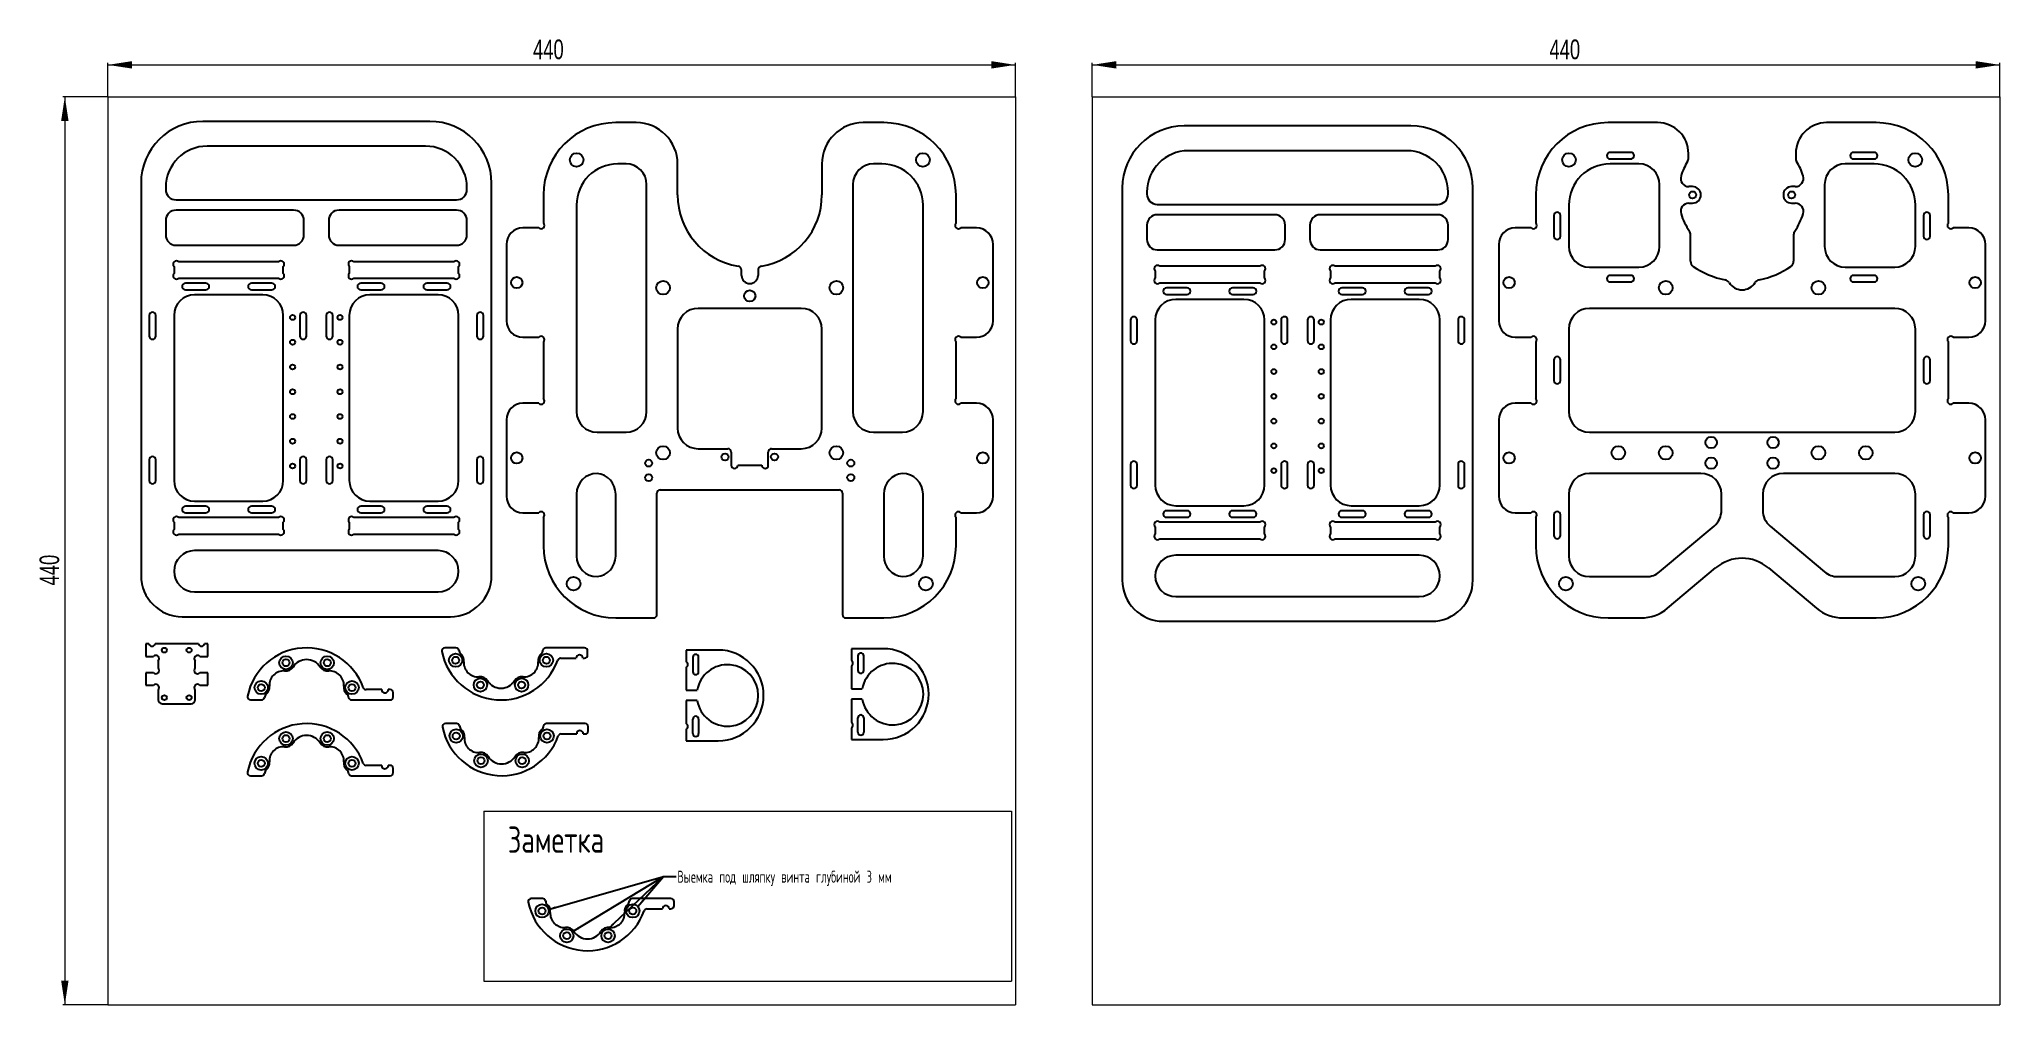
# Model space of a CAD drawing. Header units: millimetres. Extents: x 13 to 963, y 53 to 520.
import ezdxf

# ---------------------------------------------------------------- set-up
doc = ezdxf.new("R2010")
doc.units = ezdxf.units.MM
doc.styles.add('SLDTEXTSTYLE0', font='TXT', dxfattribs={"width": 0.7})
doc.styles.add('SLDTEXTSTYLE1', font='TXT', dxfattribs={"width": 0.7, "bigfont": 'bigfont'})
doc.styles.add('SLDTEXTSTYLE2', font='TXT', dxfattribs={"width": 0.605, "bigfont": 'bigfont'})
doc.dimstyles.new('SLDDIMSTYLE0', dxfattribs={"dimtxt": 11.743151, "dimasz": 3.5, "dimexe": 0, "dimexo": 0.0625, "dimgap": 2.935788, "dimtad": 2, "dimrnd": 1e-09, "dimzin": 12, "dimdsep": 46, "dimtxsty": 'SLDTEXTSTYLE0', "dimsah": 1, "dimcen": 0.09, "dimadec": 0, "dimazin": 3, "dimtfac": 1, "dimtdec": 3, "dimtofl": 0, "dimtmove": 0, "dimatfit": 3, "dimfxl": 1, "dimfrac": 2, "dimtolj": 1, "dimtzin": 12, "dimarcsym": 0})
doc.dimstyles.new('SLDDIMSTYLE1', dxfattribs={"dimtxt": 0.18, "dimasz": 3.5, "dimexe": 0, "dimexo": 0.0625, "dimgap": 0, "dimtad": 0, "dimtih": 1, "dimtoh": 1, "dimdec": 0, "dimrnd": 1e-09, "dimzin": 0, "dimdsep": 46, "dimtxsty": 'Standard', "dimsah": 1, "dimcen": 0.09, "dimadec": 0, "dimazin": 0, "dimtfac": 3.5, "dimtdec": 0, "dimtofl": 0, "dimtmove": 0, "dimatfit": 3, "dimfxl": 1, "dimfrac": 2, "dimtolj": 1, "dimtzin": 0, "dimarcsym": 0})

# ---------------------------------------------------------------- blocks, each defined once
blk = doc.blocks.new('_D')
at = {"color": 7, "linetype": 'Continuous', "lineweight": 18}
for p, q in [((45.95, 492.51), (45.95, 508.93)), ((45.95, 507.93), (485.95, 507.93)), ((485.95, 492.51), (485.95, 508.93))]:
    blk.add_line(p, q, dxfattribs=at)
for points in [[(45.95, 507.93), (57.69, 506.13), (57.69, 509.74)], [(485.95, 507.93), (474.21, 509.74), (474.21, 506.13)]]:
    blk.add_solid(points, dxfattribs=at)
at = {"color": 7, "linetype": 'Continuous', "lineweight": 18, "insert": (252.08, 520.21), "char_height": 9.525, "attachment_point": 1, "style": 'SLDTEXTSTYLE0'}
blk.add_mtext('440', dxfattribs=at)
blk = doc.blocks.new('_D_1')
at = {"color": 7, "linetype": 'Continuous', "lineweight": 18}
for p, q in [((45.94, 492.5), (24.08, 492.5)), ((25.08, 492.5), (25.08, 52.5)), ((45.94, 52.5), (24.08, 52.5))]:
    blk.add_line(p, q, dxfattribs=at)
for points in [[(25.08, 492.5), (23.28, 480.76), (26.89, 480.76)], [(25.08, 52.5), (26.89, 64.25), (23.28, 64.25)]]:
    blk.add_solid(points, dxfattribs=at)
at = {"color": 7, "linetype": 'Continuous', "lineweight": 18, "insert": (12.81, 255.68), "char_height": 9.525, "attachment_point": 1, "rotation": 90, "style": 'SLDTEXTSTYLE0'}
blk.add_mtext('440', dxfattribs=at)
blk = doc.blocks.new('_D_2')
at = {"color": 7, "linetype": 'Continuous', "lineweight": 18}
for p, q in [((523.22, 492.51), (523.22, 508.93)), ((523.22, 507.93), (963.22, 507.93)), ((963.22, 492.51), (963.22, 508.93))]:
    blk.add_line(p, q, dxfattribs=at)
for points in [[(523.22, 507.93), (534.96, 506.13), (534.96, 509.74)], [(963.22, 507.93), (951.48, 509.74), (951.48, 506.13)]]:
    blk.add_solid(points, dxfattribs=at)
at = {"color": 7, "linetype": 'Continuous', "lineweight": 18, "insert": (744.88, 520.21), "char_height": 9.525, "attachment_point": 1, "style": 'SLDTEXTSTYLE0'}
blk.add_mtext('440', dxfattribs=at)

msp = doc.modelspace()

# ---------------------------------------------------------------- linework, layer by layer
at = {"color": 7, "linetype": 'Continuous', "lineweight": 18}
for p, q in [((45.951, 492.502), (485.951, 492.502)), ((45.951, 492.502), (45.951, 52.502)), ((485.951, 492.502), (485.951, 52.502)), ((523.219, 492.502), (963.219, 492.502)), ((523.219, 492.502), (523.219, 52.502)), ((963.219, 492.502), (963.219, 52.502)), ((228.273, 146.3), (484.045, 146.3)), ((228.273, 146.3), (228.273, 63.861)), ((484.045, 146.3), (484.045, 63.861)), ((228.273, 63.861), (484.045, 63.861)), ((45.951, 52.502), (485.951, 52.502)), ((523.219, 52.502), (963.219, 52.502))]:
    msp.add_line(p, q, dxfattribs=at)
at = {"color": 7, "linetype": 'Continuous', "lineweight": 25}
for p, q in [((202.018, 480.543), (92.018, 480.543)), ((302.16, 479.944), (292.16, 479.944)), ((422.16, 479.944), (412.16, 479.944)), ((677.748, 478.312), (567.748, 478.312)), ((797.278, 479.944), (773.278, 479.944)), ((903.278, 479.944), (879.278, 479.944)), ((200.018, 468.543), (94.018, 468.543)), ((675.748, 466.312), (569.748, 466.312)), ((297.16, 459.944), (293.16, 459.944)), ((322.16, 444.944), (322.16, 459.944)), ((392.16, 459.944), (392.16, 444.944)), ((421.16, 459.944), (417.16, 459.944)), ((784.278, 465.544), (774.278, 465.544)), ((774.278, 462.344), (784.278, 462.344)), ((788.278, 459.944), (774.278, 459.944)), ((812.278, 462.692), (812.278, 464.944)), ((864.278, 464.944), (864.278, 462.692)), ((902.278, 459.944), (888.278, 459.944)), ((902.278, 465.544), (892.278, 465.544)), ((892.278, 462.344), (902.278, 462.344)), ((62.018, 450.543), (62.018, 260.543)), ((74.018, 448.543), (74.018, 447.543)), ((220.018, 447.543), (220.018, 448.543)), ((232.018, 260.543), (232.018, 450.543)), ((307.16, 339.944), (307.16, 449.944)), ((407.16, 449.944), (407.16, 339.944)), ((537.748, 448.312), (537.748, 258.312)), ((707.748, 258.312), (707.748, 448.312)), ((798.278, 419.944), (798.278, 449.944)), ((814.278, 448.944), (812.491, 448.944)), ((864.066, 448.944), (862.278, 448.944)), ((878.278, 449.944), (878.278, 419.944)), ((79.018, 442.543), (215.018, 442.543)), ((136.018, 437.543), (79.018, 437.543)), ((215.018, 437.543), (158.018, 437.543)), ((257.16, 444.944), (257.16, 431.206)), ((273.16, 439.944), (273.16, 339.944)), ((441.16, 339.944), (441.16, 439.944)), ((457.16, 431.206), (457.16, 444.944)), ((549.748, 446.312), (549.748, 445.312)), ((554.748, 440.312), (690.748, 440.312)), ((695.748, 445.312), (695.748, 446.312)), ((738.278, 444.944), (738.278, 431.206)), ((754.278, 439.944), (754.278, 419.944)), ((812.491, 440.944), (814.278, 440.944)), ((862.278, 440.944), (864.066, 440.944)), ((922.278, 419.944), (922.278, 439.944)), ((938.278, 431.206), (938.278, 444.944)), ((74.018, 432.543), (74.018, 425.543)), ((141.018, 425.543), (141.018, 432.543)), ((153.018, 432.543), (153.018, 425.543)), ((220.018, 425.543), (220.018, 432.543)), ((254.897, 428.944), (247.16, 428.944)), ((467.16, 428.944), (459.423, 428.944)), ((549.748, 430.312), (549.748, 423.312)), ((611.748, 435.312), (554.748, 435.312)), ((616.748, 423.312), (616.748, 430.312)), ((628.748, 430.312), (628.748, 423.312)), ((690.748, 435.312), (633.748, 435.312)), ((695.748, 423.312), (695.748, 430.312)), ((736.016, 428.944), (728.278, 428.944)), ((747.078, 434.944), (747.078, 424.944)), ((750.278, 424.944), (750.278, 434.944)), ((926.278, 434.944), (926.278, 424.944)), ((929.478, 424.944), (929.478, 434.944)), ((948.278, 428.944), (940.541, 428.944)), ((79.018, 420.543), (136.018, 420.543)), ((158.018, 420.543), (215.018, 420.543)), ((239.16, 420.944), (239.16, 383.944)), ((475.16, 383.944), (475.16, 420.944)), ((554.748, 418.312), (611.748, 418.312)), ((633.748, 418.312), (690.748, 418.312)), ((720.278, 420.944), (720.278, 383.944)), ((813.278, 412.741), (813.278, 425.656)), ((863.278, 425.656), (863.278, 412.741)), ((956.278, 383.944), (956.278, 420.944)), ((78.018, 410.281), (78.018, 406.806)), ((128.755, 412.543), (80.28, 412.543)), ((131.018, 406.806), (131.018, 410.281)), ((163.018, 410.281), (163.018, 406.806)), ((213.755, 412.543), (165.28, 412.543)), ((216.018, 406.806), (216.018, 410.281)), ((604.485, 410.312), (556.011, 410.312)), ((689.485, 410.312), (641.011, 410.312)), ((764.278, 409.944), (788.278, 409.944)), ((888.278, 409.944), (912.278, 409.944)), ((80.28, 404.543), (128.755, 404.543)), ((93.518, 402.143), (83.518, 402.143)), ((125.518, 402.143), (115.518, 402.143)), ((165.28, 404.543), (213.755, 404.543)), ((178.518, 402.143), (168.518, 402.143)), ((210.518, 402.143), (200.518, 402.143)), ((353.16, 405.944), (353.16, 408.433)), ((361.16, 408.433), (361.16, 405.944)), ((553.748, 408.049), (553.748, 404.575)), ((556.011, 402.312), (604.485, 402.312)), ((569.248, 399.912), (559.248, 399.912)), ((601.248, 399.912), (591.248, 399.912)), ((606.748, 404.575), (606.748, 408.049)), ((638.748, 408.049), (638.748, 404.575)), ((641.011, 402.312), (689.485, 402.312)), ((654.248, 399.912), (644.248, 399.912)), ((686.248, 399.912), (676.248, 399.912)), ((691.748, 404.575), (691.748, 408.049)), ((784.278, 405.944), (774.278, 405.944)), ((774.278, 402.744), (784.278, 402.744)), ((902.278, 405.944), (892.278, 405.944)), ((892.278, 402.744), (902.278, 402.744)), ((83.518, 398.943), (93.518, 398.943)), ((121.018, 396.543), (88.018, 396.543)), ((115.518, 398.943), (125.518, 398.943)), ((168.518, 398.943), (178.518, 398.943)), ((206.018, 396.543), (173.018, 396.543)), ((200.518, 398.943), (210.518, 398.943)), ((382.16, 389.944), (332.16, 389.944)), ((559.248, 396.712), (569.248, 396.712)), ((596.748, 394.312), (563.748, 394.312)), ((591.248, 396.712), (601.248, 396.712)), ((644.248, 396.712), (654.248, 396.712)), ((681.748, 394.312), (648.748, 394.312)), ((676.248, 396.712), (686.248, 396.712)), ((912.278, 389.944), (764.278, 389.944)), ((66.018, 386.543), (66.018, 376.543)), ((69.218, 376.543), (69.218, 386.543)), ((78.018, 386.543), (78.018, 306.543)), ((131.018, 306.543), (131.018, 386.543)), ((139.018, 386.543), (139.018, 376.543)), ((142.218, 376.543), (142.218, 386.543)), ((151.818, 386.543), (151.818, 376.543)), ((155.018, 376.543), (155.018, 386.543)), ((163.018, 386.543), (163.018, 306.543)), ((216.018, 306.543), (216.018, 386.543)), ((224.818, 386.543), (224.818, 376.543)), ((228.018, 376.543), (228.018, 386.543)), ((541.748, 384.312), (541.748, 374.312)), ((544.948, 374.312), (544.948, 384.312)), ((553.748, 384.312), (553.748, 304.312)), ((606.748, 304.312), (606.748, 384.312)), ((614.748, 384.312), (614.748, 374.312)), ((617.948, 374.312), (617.948, 384.312)), ((627.548, 384.312), (627.548, 374.312)), ((630.748, 374.312), (630.748, 384.312)), ((638.748, 384.312), (638.748, 304.312)), ((691.748, 304.312), (691.748, 384.312)), ((700.548, 384.312), (700.548, 374.312)), ((703.748, 374.312), (703.748, 384.312)), ((247.16, 375.944), (254.897, 375.944)), ((257.16, 373.681), (257.16, 346.206)), ((322.16, 379.944), (322.16, 331.944)), ((392.16, 331.944), (392.16, 379.944)), ((457.16, 346.206), (457.16, 373.681)), ((459.423, 375.944), (467.16, 375.944)), ((728.278, 375.944), (736.016, 375.944)), ((738.278, 373.681), (738.278, 346.206)), ((754.278, 379.944), (754.278, 339.944)), ((922.278, 339.944), (922.278, 379.944)), ((938.278, 346.206), (938.278, 373.681)), ((940.541, 375.944), (948.278, 375.944)), ((747.078, 364.944), (747.078, 354.944)), ((750.278, 354.944), (750.278, 364.944)), ((926.278, 364.944), (926.278, 354.944)), ((929.478, 354.944), (929.478, 364.944)), ((254.897, 343.944), (247.16, 343.944)), ((467.16, 343.944), (459.423, 343.944)), ((736.016, 343.944), (728.278, 343.944)), ((948.278, 343.944), (940.541, 343.944)), ((239.16, 335.944), (239.16, 298.944)), ((475.16, 298.944), (475.16, 335.944)), ((720.278, 335.944), (720.278, 298.944)), ((956.278, 298.944), (956.278, 335.944)), ((283.16, 329.944), (297.16, 329.944)), ((417.16, 329.944), (431.16, 329.944)), ((764.278, 329.944), (912.278, 329.944)), ((66.018, 316.543), (66.018, 306.543)), ((69.218, 306.543), (69.218, 316.543)), ((139.018, 316.543), (139.018, 306.543)), ((142.218, 306.543), (142.218, 316.543)), ((151.818, 316.543), (151.818, 306.543)), ((155.018, 306.543), (155.018, 316.543)), ((224.818, 316.543), (224.818, 306.543)), ((228.018, 306.543), (228.018, 316.543)), ((332.16, 321.944), (346.56, 321.944)), ((348.16, 320.344), (348.16, 313.944)), ((351.36, 313.944), (362.96, 313.944)), ((366.16, 313.944), (366.16, 320.344)), ((367.76, 321.944), (382.16, 321.944)), ((541.748, 314.312), (541.748, 304.312)), ((544.948, 304.312), (544.948, 314.312)), ((614.748, 314.312), (614.748, 304.312)), ((617.948, 304.312), (617.948, 314.312)), ((627.548, 314.312), (627.548, 304.312)), ((630.748, 304.312), (630.748, 314.312)), ((700.548, 314.312), (700.548, 304.312)), ((703.748, 304.312), (703.748, 314.312)), ((818.278, 309.944), (764.278, 309.944)), ((912.278, 309.944), (858.278, 309.944)), ((88.018, 296.543), (121.018, 296.543)), ((173.018, 296.543), (206.018, 296.543)), ((273.16, 299.944), (273.16, 269.944)), ((292.16, 269.894), (292.16, 299.994)), ((312.16, 241.544), (312.16, 300.344)), ((313.76, 301.944), (400.56, 301.944)), ((402.16, 300.344), (402.16, 241.544)), ((422.16, 299.994), (422.16, 269.894)), ((441.16, 269.944), (441.16, 299.944)), ((754.278, 299.944), (754.278, 269.944)), ((828.278, 292.102), (828.278, 299.944)), ((848.278, 299.944), (848.278, 292.102)), ((922.278, 269.944), (922.278, 299.944)), ((78.018, 286.281), (78.018, 282.806)), ((128.755, 288.543), (80.28, 288.543)), ((93.518, 294.143), (83.518, 294.143)), ((83.518, 290.943), (93.518, 290.943)), ((125.518, 294.143), (115.518, 294.143)), ((115.518, 290.943), (125.518, 290.943)), ((131.018, 282.806), (131.018, 286.281)), ((163.018, 286.281), (163.018, 282.806)), ((213.755, 288.543), (165.28, 288.543)), ((178.518, 294.143), (168.518, 294.143)), ((168.518, 290.943), (178.518, 290.943)), ((210.518, 294.143), (200.518, 294.143)), ((200.518, 290.943), (210.518, 290.943)), ((216.018, 282.806), (216.018, 286.281)), ((247.16, 290.944), (254.897, 290.944)), ((257.16, 288.681), (257.16, 274.944)), ((457.16, 274.944), (457.16, 288.681)), ((459.423, 290.944), (467.16, 290.944)), ((604.485, 286.312), (556.011, 286.312)), ((569.248, 291.912), (559.248, 291.912)), ((559.248, 288.712), (569.248, 288.712)), ((563.748, 294.312), (596.748, 294.312)), ((601.248, 291.912), (591.248, 291.912)), ((591.248, 288.712), (601.248, 288.712)), ((689.485, 286.312), (641.011, 286.312)), ((654.248, 291.912), (644.248, 291.912)), ((644.248, 288.712), (654.248, 288.712)), ((648.748, 294.312), (681.748, 294.312)), ((686.248, 291.912), (676.248, 291.912)), ((676.248, 288.712), (686.248, 288.712)), ((728.278, 290.944), (736.016, 290.944)), ((738.278, 288.681), (738.278, 274.944)), ((747.078, 289.944), (747.078, 279.944)), ((750.278, 279.944), (750.278, 289.944)), ((926.278, 289.944), (926.278, 279.944)), ((929.478, 279.944), (929.478, 289.944)), ((938.278, 274.944), (938.278, 288.681)), ((940.541, 290.944), (948.278, 290.944)), ((80.28, 280.543), (128.755, 280.543)), ((165.28, 280.543), (213.755, 280.543)), ((553.748, 284.049), (553.748, 280.575)), ((556.011, 278.312), (604.485, 278.312)), ((606.748, 280.575), (606.748, 284.049)), ((638.748, 284.049), (638.748, 280.575)), ((641.011, 278.312), (689.485, 278.312)), ((691.748, 280.575), (691.748, 284.049)), ((798.299, 262.283), (824.706, 284.442)), ((851.851, 284.442), (878.258, 262.283)), ((206.018, 272.543), (88.018, 272.543)), ((681.748, 270.312), (563.748, 270.312)), ((764.278, 259.944), (791.871, 259.944)), ((802.143, 244.623), (825.423, 264.156)), ((851.134, 264.156), (874.414, 244.623)), ((884.686, 259.944), (912.278, 259.944)), ((88.018, 252.543), (206.018, 252.543)), ((563.748, 250.312), (681.748, 250.312)), ((82.018, 240.543), (212.018, 240.543)), ((292.16, 239.944), (310.56, 239.944)), ((403.76, 239.944), (422.16, 239.944)), ((557.748, 238.312), (687.748, 238.312)), ((773.278, 239.944), (789.288, 239.944)), ((887.269, 239.944), (903.278, 239.944)), ((65.818, 227.326), (64.338, 227.326)), ((64.338, 227.326), (64.338, 221.326)), ((64.338, 221.326), (68.075, 221.326)), ((89.818, 227.326), (68.857, 227.326)), ((70.338, 219.063), (70.338, 215.588)), ((88.338, 215.588), (88.338, 219.063)), ((90.6, 221.326), (94.338, 221.326)), ((94.338, 227.326), (92.857, 227.326)), ((94.338, 221.326), (94.338, 227.326)), ((214.737, 225.451), (209.355, 225.451)), ((277.054, 225.451), (258.372, 225.451)), ((265.456, 220.451), (272.954, 220.451)), ((276.154, 220.451), (277.054, 220.451)), ((278.554, 221.951), (278.554, 223.951)), ((341.868, 224.373), (326.368, 224.373)), ((326.368, 224.373), (326.368, 218.729)), ((329.568, 220.873), (329.568, 213.873)), ((332.368, 213.873), (332.368, 220.873)), ((421.918, 225.019), (406.418, 225.019)), ((406.418, 225.019), (406.418, 219.375)), ((409.618, 221.519), (409.618, 214.519)), ((412.418, 214.519), (412.418, 221.519)), ((68.075, 213.326), (64.338, 213.326)), ((64.338, 213.326), (64.338, 207.326)), ((94.338, 213.326), (90.6, 213.326)), ((94.338, 207.326), (94.338, 213.326)), ((326.368, 216.018), (326.368, 204.873)), ((406.418, 216.663), (406.418, 205.519)), ((64.338, 207.326), (68.075, 207.326)), ((70.338, 205.063), (70.338, 200.326)), ((88.338, 200.326), (88.338, 205.063)), ((90.6, 207.326), (94.338, 207.326)), ((115.109, 200.201), (120.491, 200.201)), ((164.126, 200.201), (182.809, 200.201)), ((178.709, 205.201), (171.211, 205.201)), ((182.809, 205.201), (181.909, 205.201)), ((184.309, 201.701), (184.309, 203.701)), ((326.368, 204.873), (331.679, 204.873)), ((331.679, 199.873), (326.368, 199.873)), ((326.368, 199.873), (326.368, 188.729)), ((406.418, 205.519), (411.73, 205.519)), ((411.73, 200.519), (406.418, 200.519)), ((406.418, 200.519), (406.418, 189.375)), ((72.338, 198.326), (86.338, 198.326)), ((329.568, 183.873), (329.568, 190.873)), ((332.368, 190.873), (332.368, 183.873)), ((409.618, 184.519), (409.618, 191.519)), ((412.418, 191.519), (412.418, 184.519)), ((215.028, 188.746), (209.646, 188.746)), ((277.346, 188.746), (258.663, 188.746)), ((265.747, 183.746), (273.246, 183.746)), ((276.446, 183.746), (277.346, 183.746)), ((278.846, 185.246), (278.846, 187.246)), ((326.368, 186.018), (326.368, 180.373)), ((406.418, 186.663), (406.418, 181.019)), ((406.418, 181.019), (421.918, 181.019)), ((326.368, 180.373), (341.868, 180.373)), ((115.109, 163.496), (120.491, 163.496)), ((164.126, 163.496), (182.809, 163.496)), ((178.709, 168.496), (171.211, 168.496)), ((182.809, 168.496), (181.909, 168.496)), ((184.309, 164.996), (184.309, 166.996)), ((256.643, 103.963), (251.26, 103.963)), ((318.96, 103.963), (300.277, 103.963)), ((307.362, 98.963), (314.86, 98.963)), ((318.06, 98.963), (318.96, 98.963)), ((320.46, 100.463), (320.46, 102.463))]:
    msp.add_line(p, q, dxfattribs=at)
at = {"color": 7, "linetype": 'Continuous', "lineweight": 25, "flags": 128}
for points in [[(135.742, 216.147), (135.742, 216.147), (135.742, 216.147), (135.742, 216.147), (135.742, 216.148), (135.743, 216.148), (135.743, 216.148), (135.743, 216.148), (135.743, 216.148)], [(148.874, 216.148), (148.875, 216.148), (148.875, 216.148), (148.875, 216.148), (148.875, 216.148), (148.875, 216.147), (148.876, 216.147), (148.876, 216.147), (148.876, 216.147)], [(229.989, 209.503), (229.989, 209.503), (229.988, 209.503), (229.988, 209.503), (229.988, 209.504), (229.988, 209.504), (229.988, 209.504), (229.987, 209.504), (229.987, 209.504)], [(243.121, 209.504), (243.121, 209.504), (243.121, 209.504), (243.121, 209.504), (243.121, 209.504), (243.12, 209.503), (243.12, 209.503), (243.12, 209.503), (243.12, 209.503)], [(135.742, 179.443), (135.742, 179.443), (135.742, 179.443), (135.742, 179.443), (135.742, 179.443), (135.743, 179.443), (135.743, 179.443), (135.743, 179.443), (135.743, 179.443)], [(148.874, 179.443), (148.875, 179.443), (148.875, 179.443), (148.875, 179.443), (148.875, 179.443), (148.875, 179.443), (148.876, 179.443), (148.876, 179.443), (148.876, 179.443)], [(230.28, 172.799), (230.28, 172.799), (230.28, 172.799), (230.279, 172.799), (230.279, 172.799), (230.279, 172.799), (230.279, 172.799), (230.279, 172.799), (230.278, 172.799)], [(243.413, 172.799), (243.413, 172.799), (243.412, 172.799), (243.412, 172.799), (243.412, 172.799), (243.412, 172.799), (243.412, 172.799), (243.411, 172.799), (243.411, 172.799)], [(271.894, 88.016), (271.894, 88.016), (271.894, 88.016), (271.894, 88.016), (271.894, 88.016), (271.893, 88.016), (271.893, 88.016), (271.893, 88.016), (271.893, 88.016)], [(285.027, 88.016), (285.027, 88.016), (285.027, 88.016), (285.026, 88.016), (285.026, 88.016), (285.026, 88.016), (285.026, 88.016), (285.026, 88.016), (285.025, 88.016)]]:
    msp.add_lwpolyline(points, dxfattribs=at)
at = {"color": 7, "linetype": 'Continuous', "lineweight": 25}
for centre, radius in [((273.215, 461.889), 3.3), ((441.105, 461.889), 3.3), ((754.333, 461.889), 3.3), ((922.224, 461.889), 3.3), ((814.278, 444.944), 1.7), ((862.278, 444.944), 1.7), ((244.16, 402.444), 2.75), ((315.16, 399.944), 3.3), ((399.16, 399.944), 3.3), ((470.16, 402.444), 2.75), ((725.278, 402.444), 2.75), ((801.278, 399.944), 3.3), ((875.278, 399.944), 3.3), ((951.278, 402.444), 2.75), ((357.16, 395.944), 2.75), ((135.518, 385.543), 1.2), ((158.518, 385.543), 1.2), ((611.248, 383.312), 1.2), ((634.248, 383.312), 1.2), ((135.518, 373.543), 1.2), ((158.518, 373.543), 1.2), ((611.248, 371.312), 1.2), ((634.248, 371.312), 1.2), ((135.518, 361.543), 1.2), ((158.518, 361.543), 1.2), ((611.248, 359.312), 1.2), ((634.248, 359.312), 1.2), ((135.518, 349.543), 1.2), ((158.518, 349.543), 1.2), ((611.248, 347.312), 1.2), ((634.248, 347.312), 1.2), ((135.518, 337.543), 1.2), ((158.518, 337.543), 1.2), ((611.248, 335.312), 1.2), ((634.248, 335.312), 1.2), ((135.518, 325.543), 1.2), ((158.518, 325.543), 1.2), ((315.16, 319.944), 3.3), ((399.16, 319.944), 3.3), ((611.248, 323.312), 1.2), ((634.248, 323.312), 1.2), ((778.278, 319.944), 3.3), ((801.278, 319.944), 3.3), ((823.278, 324.944), 2.75), ((853.278, 324.944), 2.75), ((875.278, 319.944), 3.3), ((898.278, 319.944), 3.3), ((135.518, 313.543), 1.2), ((158.518, 313.543), 1.2), ((244.16, 317.444), 2.75), ((308.16, 314.944), 1.7), ((345.16, 317.944), 1.7), ((369.16, 317.944), 1.7), ((406.16, 314.944), 1.7), ((470.16, 317.444), 2.75), ((725.278, 317.444), 2.75), ((823.278, 314.944), 2.75), ((853.278, 314.944), 2.75), ((951.278, 317.444), 2.75), ((308.16, 307.944), 1.7), ((406.16, 307.944), 1.7), ((611.248, 311.312), 1.2), ((634.248, 311.312), 1.2), ((271.75, 256.534), 3.3), ((442.57, 256.534), 3.3), ((752.869, 256.534), 3.3), ((923.688, 256.534), 3.3), ((73.338, 224.326), 1.2), ((85.338, 224.326), 1.2), ((132.309, 218.201), 3.25), ((132.309, 218.201), 1.7), ((152.309, 218.201), 3.25), ((152.309, 218.201), 1.7), ((214.554, 219.451), 3.25), ((214.554, 219.451), 1.7), ((258.554, 219.451), 3.25), ((258.554, 219.451), 1.7), ((120.309, 206.201), 3.25), ((164.309, 206.201), 3.25), ((226.554, 207.451), 3.25), ((226.554, 207.451), 1.7), ((246.554, 207.451), 3.25), ((246.554, 207.451), 1.7), ((73.338, 201.326), 1.2), ((85.338, 201.326), 1.2), ((120.309, 206.201), 1.7), ((164.309, 206.201), 1.7), ((132.309, 181.496), 3.25), ((132.309, 181.496), 1.7), ((152.309, 181.496), 3.25), ((152.309, 181.496), 1.7), ((214.846, 182.746), 3.25), ((214.846, 182.746), 1.7), ((258.846, 182.746), 3.25), ((258.846, 182.746), 1.7), ((120.309, 169.496), 3.25), ((120.309, 169.496), 1.7), ((164.309, 169.496), 3.25), ((164.309, 169.496), 1.7), ((226.846, 170.746), 3.25), ((226.846, 170.746), 1.7), ((246.846, 170.746), 3.25), ((246.846, 170.746), 1.7), ((256.46, 97.963), 3.25), ((256.46, 97.963), 1.7), ((300.46, 97.963), 3.25), ((300.46, 97.963), 1.7), ((268.46, 85.963), 3.25), ((268.46, 85.963), 1.7), ((288.46, 85.963), 3.25), ((288.46, 85.963), 1.7)]:
    msp.add_circle(centre, radius, dxfattribs=at)
for centre, radius, start, end in [((92.018, 450.543), 30, 90, 180), ((202.018, 450.543), 30, 0, 90), ((292.16, 444.944), 35, 90, 180), ((302.16, 459.944), 20, 0, 90), ((412.16, 459.944), 20, 90, 180), ((422.16, 444.944), 35, 0, 90), ((567.748, 448.312), 30, 90, 180), ((677.748, 448.312), 30, 0, 90), ((773.278, 444.944), 35, 90, 180), ((797.278, 464.944), 15, 0, 90), ((879.278, 464.944), 15, 90, 180), ((903.278, 444.944), 35, 0, 90), ((94.018, 448.543), 20, 90, 180), ((200.018, 448.543), 20, 0, 90), ((569.748, 446.312), 20, 90, 180), ((675.748, 446.312), 20, 0, 90), ((293.16, 439.944), 20, 90, 180), ((297.16, 449.944), 10, 0, 90), ((417.16, 449.944), 10, 90, 180), ((421.16, 439.944), 20, 0, 90), ((774.278, 439.944), 20, 90, 180), ((774.278, 463.944), 1.6, 90, 270), ((784.278, 463.944), 1.6, 270, 90), ((788.278, 449.944), 10, 0, 90), ((838.278, 444.944), 31, 148.533024, 162.764715), ((809.278, 462.692), 3, 328.533024, 0), ((867.278, 462.692), 3, 180, 211.466976), ((838.278, 444.944), 31, 17.235285, 31.466976), ((888.278, 449.944), 10, 90, 180), ((892.278, 463.944), 1.6, 90, 270), ((902.278, 463.944), 1.6, 270, 90), ((902.278, 439.944), 20, 0, 90), ((79.018, 447.543), 5, 180, 270), ((215.018, 447.543), 5, 270, 0), ((812.491, 452.944), 4, 162.764715, 270), ((814.278, 444.944), 4, 270, 90), ((862.278, 444.944), 4, 90, 270), ((864.066, 452.944), 4, 270, 17.235285), ((79.018, 432.543), 5, 90, 180), ((136.018, 432.543), 5, 0, 90), ((158.018, 432.543), 5, 90, 180), ((215.018, 432.543), 5, 0, 90), ((357.16, 444.944), 35, 180, 260.667582), ((357.16, 444.944), 35, 279.332418, 0), ((554.748, 445.312), 5, 180, 270), ((690.748, 445.312), 5, 270, 0), ((812.491, 436.944), 4, 90, 197.235285), ((864.066, 436.944), 4, 342.764715, 90), ((247.16, 420.944), 8, 90, 180), ((256.029, 430.075), 1.6, 225, 45), ((458.291, 430.075), 1.6, 135, 315), ((467.16, 420.944), 8, 0, 90), ((554.748, 430.312), 5, 90, 180), ((611.748, 430.312), 5, 0, 90), ((633.748, 430.312), 5, 90, 180), ((690.748, 430.312), 5, 0, 90), ((728.278, 420.944), 8, 90, 180), ((737.147, 430.075), 1.6, 225, 45), ((748.678, 434.944), 1.6, 0, 180), ((838.278, 444.944), 31, 197.235285, 214.560322), ((838.278, 444.944), 31, 325.439678, 342.764715), ((927.878, 434.944), 1.6, 0, 180), ((939.41, 430.075), 1.6, 135, 315), ((948.278, 420.944), 8, 0, 90), ((79.018, 425.543), 5, 180, 270), ((136.018, 425.543), 5, 270, 0), ((158.018, 425.543), 5, 180, 270), ((215.018, 425.543), 5, 270, 0), ((554.748, 423.312), 5, 180, 270), ((611.748, 423.312), 5, 270, 0), ((633.748, 423.312), 5, 180, 270), ((690.748, 423.312), 5, 270, 0), ((748.678, 424.944), 1.6, 180, 0), ((764.278, 419.944), 10, 180, 270), ((788.278, 419.944), 10, 270, 0), ((810.278, 425.656), 3, 0, 34.560322), ((866.278, 425.656), 3, 145.439678, 180), ((888.278, 419.944), 10, 180, 270), ((912.278, 419.944), 10, 270, 0), ((927.878, 424.944), 1.6, 180, 0), ((79.149, 411.412), 1.6, 45, 225), ((129.886, 411.412), 1.6, 315, 135), ((164.149, 411.412), 1.6, 45, 225), ((214.886, 411.412), 1.6, 315, 135), ((351.16, 408.433), 2, 0, 80.667582), ((363.16, 408.433), 2, 99.332418, 180), ((554.88, 409.18), 1.6, 45, 225), ((605.617, 409.18), 1.6, 315, 135), ((639.88, 409.18), 1.6, 45, 225), ((690.617, 409.18), 1.6, 315, 135), ((816.278, 412.741), 3, 180, 235.660005), ((838.278, 444.944), 42, 235.660005, 258.630188), ((838.278, 444.944), 42, 281.369812, 304.339995), ((860.278, 412.741), 3, 304.339995, 0), ((79.149, 405.675), 1.6, 135, 315), ((83.518, 400.543), 1.6, 90, 270), ((93.518, 400.543), 1.6, 270, 90), ((115.518, 400.543), 1.6, 90, 270), ((125.518, 400.543), 1.6, 270, 90), ((129.886, 405.675), 1.6, 225, 45), ((164.149, 405.675), 1.6, 135, 315), ((168.518, 400.543), 1.6, 90, 270), ((178.518, 400.543), 1.6, 270, 90), ((200.518, 400.543), 1.6, 90, 270), ((210.518, 400.543), 1.6, 270, 90), ((214.886, 405.675), 1.6, 225, 45), ((357.16, 405.944), 4, 180, 0), ((554.88, 403.443), 1.6, 135, 315), ((559.248, 398.312), 1.6, 90, 270), ((569.248, 398.312), 1.6, 270, 90), ((591.248, 398.312), 1.6, 90, 270), ((601.248, 398.312), 1.6, 270, 90), ((605.617, 403.443), 1.6, 225, 45), ((639.88, 403.443), 1.6, 135, 315), ((644.248, 398.312), 1.6, 90, 270), ((654.248, 398.312), 1.6, 270, 90), ((676.248, 398.312), 1.6, 90, 270), ((686.248, 398.312), 1.6, 270, 90), ((690.617, 403.443), 1.6, 225, 45), ((774.278, 404.344), 1.6, 90, 270), ((784.278, 404.344), 1.6, 270, 90), ((829.407, 400.827), 3, 32.339927, 78.630188), ((838.278, 406.444), 7.5, 212.339927, 327.660073), ((847.15, 400.827), 3, 101.369812, 147.660073), ((892.278, 404.344), 1.6, 90, 270), ((902.278, 404.344), 1.6, 270, 90), ((88.018, 386.543), 10, 90, 180), ((121.018, 386.543), 10, 0, 90), ((173.018, 386.543), 10, 90, 180), ((206.018, 386.543), 10, 0, 90), ((332.16, 379.944), 10, 90, 180), ((382.16, 379.944), 10, 0, 90), ((563.748, 384.312), 10, 90, 180), ((596.748, 384.312), 10, 0, 90), ((648.748, 384.312), 10, 90, 180), ((681.748, 384.312), 10, 0, 90), ((764.278, 379.944), 10, 90, 180), ((912.278, 379.944), 10, 0, 90), ((67.618, 386.543), 1.6, 0, 180), ((140.618, 386.543), 1.6, 360, 180), ((153.418, 386.543), 1.6, 360, 180), ((226.418, 386.543), 1.6, 0, 180), ((247.16, 383.944), 8, 180, 270), ((467.16, 383.944), 8, 270, 0), ((543.348, 384.312), 1.6, 0, 180), ((616.348, 384.312), 1.6, 0, 180), ((629.148, 384.312), 1.6, 0, 180), ((702.148, 384.312), 1.6, 0, 180), ((728.278, 383.944), 8, 180, 270), ((948.278, 383.944), 8, 270, 0), ((67.618, 376.543), 1.6, 180, 0), ((140.618, 376.543), 1.6, 180, 0), ((153.418, 376.543), 1.6, 180, 0), ((226.418, 376.543), 1.6, 180, 0), ((256.029, 374.812), 1.6, 315, 135), ((458.291, 374.812), 1.6, 45, 225), ((543.348, 374.312), 1.6, 180, 360), ((616.348, 374.312), 1.6, 180, 0), ((629.148, 374.312), 1.6, 180, 0), ((702.148, 374.312), 1.6, 180, 360), ((737.147, 374.812), 1.6, 315, 135), ((939.41, 374.812), 1.6, 45, 225), ((748.678, 364.944), 1.6, 0, 180), ((927.878, 364.944), 1.6, 0, 180), ((748.678, 354.944), 1.6, 180, 0), ((927.878, 354.944), 1.6, 180, 0), ((247.16, 335.944), 8, 90, 180), ((256.029, 345.075), 1.6, 225, 45), ((458.291, 345.075), 1.6, 135, 315), ((467.16, 335.944), 8, 0, 90), ((728.278, 335.944), 8, 90, 180), ((737.147, 345.075), 1.6, 225, 45), ((939.41, 345.075), 1.6, 135, 315), ((948.278, 335.944), 8, 0, 90), ((283.16, 339.944), 10, 180, 270), ((297.16, 339.944), 10, 270, 0), ((417.16, 339.944), 10, 180, 270), ((431.16, 339.944), 10, 270, 0), ((764.278, 339.944), 10, 180, 270), ((912.278, 339.944), 10, 270, 0), ((332.16, 331.944), 10, 180, 270), ((382.16, 331.944), 10, 270, 0), ((67.618, 316.543), 1.6, 0, 180), ((140.618, 316.543), 1.6, 0, 180), ((153.418, 316.543), 1.6, 0, 180), ((226.418, 316.543), 1.6, 0, 180), ((346.56, 320.344), 1.6, 0, 90), ((349.76, 313.944), 1.6, 180, 0), ((364.56, 313.944), 1.6, 180, 0), ((367.76, 320.344), 1.6, 90, 180), ((543.348, 314.312), 1.6, 0, 180), ((616.348, 314.312), 1.6, 0, 180), ((629.148, 314.312), 1.6, 0, 180), ((702.148, 314.312), 1.6, 0, 180), ((67.618, 306.543), 1.6, 180, 0), ((88.018, 306.543), 10, 180, 270), ((121.018, 306.543), 10, 270, 0), ((140.618, 306.543), 1.6, 180, 0), ((153.418, 306.543), 1.6, 180, 0), ((173.018, 306.543), 10, 180, 270), ((206.018, 306.543), 10, 270, 0), ((226.418, 306.543), 1.6, 180, 0), ((283.16, 299.944), 10, 90, 180), ((282.16, 299.994), 10, 0, 84.26083), ((432.16, 299.994), 10, 95.73917, 180), ((431.16, 299.944), 10, 0, 90), ((543.348, 304.312), 1.6, 180, 0), ((563.748, 304.312), 10, 180, 270), ((596.748, 304.312), 10, 270, 0), ((616.348, 304.312), 1.6, 180, 0), ((629.148, 304.312), 1.6, 180, 0), ((648.748, 304.312), 10, 180, 270), ((681.748, 304.312), 10, 270, 0), ((702.148, 304.312), 1.6, 180, 0), ((764.278, 299.944), 10, 90, 180), ((818.278, 299.944), 10, 0, 90), ((858.278, 299.944), 10, 90, 180), ((912.278, 299.944), 10, 0, 90), ((247.16, 298.944), 8, 180, 270), ((313.76, 300.344), 1.6, 90, 180), ((400.56, 300.344), 1.6, 0, 90), ((467.16, 298.944), 8, 270, 0), ((728.278, 298.944), 8, 180, 270), ((948.278, 298.944), 8, 270, 0), ((79.149, 287.412), 1.6, 45, 225), ((83.518, 292.543), 1.6, 90, 270), ((93.518, 292.543), 1.6, 270, 90), ((115.518, 292.543), 1.6, 90, 270), ((125.518, 292.543), 1.6, 270, 90), ((129.886, 287.412), 1.6, 315, 135), ((164.149, 287.412), 1.6, 45, 225), ((168.518, 292.543), 1.6, 90, 270), ((178.518, 292.543), 1.6, 270, 90), ((200.518, 292.543), 1.6, 90, 270), ((210.518, 292.543), 1.6, 270, 90), ((214.886, 287.412), 1.6, 315, 135), ((256.029, 289.812), 1.6, 315, 135), ((458.291, 289.812), 1.6, 45, 225), ((554.88, 285.18), 1.6, 45, 225), ((559.248, 290.312), 1.6, 90, 270), ((569.248, 290.312), 1.6, 270, 90), ((591.248, 290.312), 1.6, 90, 270), ((601.248, 290.312), 1.6, 270, 90), ((605.617, 285.18), 1.6, 315, 135), ((639.88, 285.18), 1.6, 45, 225), ((644.248, 290.312), 1.6, 90, 270), ((654.248, 290.312), 1.6, 270, 90), ((676.248, 290.312), 1.6, 90, 270), ((686.248, 290.312), 1.6, 270, 90), ((690.617, 285.18), 1.6, 315, 135), ((737.147, 289.812), 1.6, 315, 135), ((748.678, 289.944), 1.6, 0, 180), ((818.278, 292.102), 10, 310, 0), ((858.278, 292.102), 10, 180, 230), ((927.878, 289.944), 1.6, 0, 180), ((939.41, 289.812), 1.6, 45, 225), ((79.149, 281.675), 1.6, 135, 315), ((129.886, 281.675), 1.6, 225, 45), ((164.149, 281.675), 1.6, 135, 315), ((214.886, 281.675), 1.6, 225, 45), ((554.88, 279.443), 1.6, 135, 315), ((605.617, 279.443), 1.6, 225, 45), ((639.88, 279.443), 1.6, 135, 315), ((690.617, 279.443), 1.6, 225, 45), ((748.678, 279.944), 1.6, 180, 0), ((927.878, 279.944), 1.6, 180, 0), ((88.018, 262.543), 10, 90, 270), ((206.018, 262.543), 10, 270, 90), ((292.16, 274.944), 35, 180, 270), ((283.16, 269.944), 10, 180, 270), ((282.16, 269.894), 10, 275.73917, 0), ((422.16, 274.944), 35, 270, 0), ((432.16, 269.894), 10, 180, 264.26083), ((431.16, 269.944), 10, 270, 0), ((563.748, 260.312), 10, 90, 270), ((681.748, 260.312), 10, 270, 90), ((773.278, 274.944), 35, 180, 270), ((764.278, 269.944), 10, 180, 270), ((838.278, 248.836), 20, 50, 130), ((903.278, 274.944), 35, 270, 0), ((912.278, 269.944), 10, 270, 0), ((82.018, 260.543), 20, 180, 270), ((212.018, 260.543), 20, 270, 0), ((557.748, 258.312), 20, 180, 270), ((687.748, 258.312), 20, 270, 0), ((791.871, 269.944), 10, 270, 310), ((884.686, 269.944), 10, 230, 270), ((310.56, 241.544), 1.6, 270, 0), ((403.76, 241.544), 1.6, 180, 270), ((789.288, 259.944), 20, 270, 310), ((887.269, 259.944), 20, 230, 270), ((67.338, 227.826), 1.6, 198.209957, 341.790043), ((69.206, 220.194), 1.6, 315, 135), ((89.469, 220.194), 1.6, 45, 225), ((91.338, 227.826), 1.6, 198.209957, 341.790043), ((142.309, 196.201), 29.25, 19.966058, 168.568386), ((142.309, 211.951), 7.792, 32.590723, 147.409277), ((209.355, 223.951), 1.5, 90, 191.431614), ((236.554, 229.451), 29.25, 191.431614, 340.033942), ((214.737, 223.951), 1.5, 14.149005, 90), ((236.554, 229.451), 21, 194.149005, 196.753283), ((217.882, 223.83), 1.5, 196.753283, 232.768797), ((214.554, 219.451), 4, 349.773083, 52.768797), ((236.554, 229.451), 21, 210.664427, 210.748805), ((225.417, 218.314), 6.922, 176.686138, 273.313862), ((247.691, 218.314), 6.922, 266.686138, 3.313862), ((258.554, 219.451), 4, 127.231203, 190.226917), ((236.554, 229.451), 21, 329.251195, 329.335573), ((255.227, 223.83), 1.5, 307.231203, 343.246717), ((236.554, 229.451), 21, 343.246717, 345.850995), ((258.372, 223.951), 1.5, 90, 165.850995), ((265.456, 218.951), 1.5, 90, 160.033942), ((274.554, 220.451), 1.6, 0, 180), ((277.054, 223.951), 1.5, 0, 90), ((277.054, 221.951), 1.5, 270, 0), ((325.518, 217.373), 1.6, 302.089951, 57.910049), ((330.968, 220.873), 1.4, 0, 180), ((341.868, 202.373), 22, 270, 90), ((405.568, 218.019), 1.6, 302.089951, 57.910049), ((411.018, 221.519), 1.4, 0, 180), ((421.918, 203.019), 22, 270, 90), ((69.206, 214.457), 1.6, 225, 45), ((89.469, 214.457), 1.6, 135, 315), ((131.172, 207.337), 6.922, 86.686138, 183.313862), ((142.309, 196.201), 21, 120.664427, 120.748805), ((132.309, 218.201), 4, 259.773083, 329.114826), ((152.309, 218.201), 4, 210.885174, 280.226917), ((142.309, 196.201), 21, 59.251195, 59.335573), ((153.446, 207.337), 6.922, 356.686138, 93.313862), ((236.554, 229.451), 21, 239.251195, 239.335573), ((226.554, 207.451), 4, 30.885174, 100.226917), ((236.554, 213.701), 7.792, 212.590723, 327.409277), ((246.554, 207.451), 4, 79.773083, 149.114826), ((236.554, 229.451), 21, 300.664427, 300.748805), ((330.968, 213.873), 1.4, 180, 0), ((346.368, 202.373), 14.9, 189.659073, 170.340927), ((411.018, 214.519), 1.4, 180, 0), ((426.418, 203.019), 14.9, 189.659073, 170.340927), ((69.206, 206.194), 1.6, 315, 135), ((72.338, 200.326), 2, 180, 270), ((86.338, 200.326), 2, 270, 0), ((89.469, 206.194), 1.6, 45, 225), ((115.109, 201.701), 1.5, 168.568386, 270), ((120.491, 201.701), 1.5, 270, 345.850995), ((142.309, 196.201), 21, 163.246717, 165.850995), ((123.637, 201.821), 1.5, 127.231203, 163.246717), ((120.309, 206.201), 4, 307.231203, 10.226917), ((142.309, 196.201), 21, 149.251195, 149.335573), ((164.309, 206.201), 4, 169.773083, 232.768797), ((142.309, 196.201), 21, 30.664427, 30.748805), ((160.981, 201.821), 1.5, 16.753283, 52.768797), ((142.309, 196.201), 21, 14.149005, 16.753283), ((164.126, 201.701), 1.5, 194.149005, 270), ((171.211, 206.701), 1.5, 199.966058, 270), ((180.309, 205.201), 1.6, 180, 0), ((182.809, 203.701), 1.5, 0, 90), ((182.809, 201.701), 1.5, 270, 0), ((330.968, 190.873), 1.4, 0, 180), ((411.018, 191.519), 1.4, 0, 180), ((142.309, 159.496), 29.25, 19.966058, 168.568386), ((142.309, 175.246), 7.792, 32.590723, 147.409277), ((209.646, 187.246), 1.5, 90, 191.431614), ((236.846, 192.746), 29.25, 191.431614, 340.033942), ((215.028, 187.246), 1.5, 14.149005, 90), ((236.846, 192.746), 21, 194.149005, 196.753283), ((218.173, 187.125), 1.5, 196.753283, 232.768797), ((214.846, 182.746), 4, 349.773083, 52.768797), ((236.846, 192.746), 21, 210.664427, 210.748805), ((225.709, 181.609), 6.922, 176.686138, 273.313862), ((247.983, 181.609), 6.922, 266.686138, 3.313862), ((258.846, 182.746), 4, 127.231203, 190.226917), ((236.846, 192.746), 21, 329.251195, 329.335573), ((255.518, 187.125), 1.5, 307.231203, 343.246717), ((236.846, 192.746), 21, 343.246717, 345.850995), ((258.663, 187.246), 1.5, 90, 165.850995), ((265.747, 182.246), 1.5, 90, 160.033942), ((274.846, 183.746), 1.6, 0, 180), ((277.346, 187.246), 1.5, 0, 90), ((277.346, 185.246), 1.5, 270, 0), ((325.518, 187.373), 1.6, 302.089951, 57.910049), ((330.968, 183.873), 1.4, 180, 0), ((405.568, 188.019), 1.6, 302.089951, 57.910049), ((411.018, 184.519), 1.4, 180, 0), ((131.172, 170.633), 6.922, 86.686138, 183.313862), ((142.309, 159.496), 21, 120.664427, 120.748805), ((132.309, 181.496), 4, 259.773083, 329.114826), ((152.309, 181.496), 4, 210.885174, 280.226917), ((142.309, 159.496), 21, 59.251195, 59.335573), ((153.446, 170.633), 6.922, 356.686138, 93.313862), ((236.846, 192.746), 21, 239.251195, 239.335573), ((226.846, 170.746), 4, 30.885174, 100.226917), ((236.846, 176.996), 7.792, 212.590723, 327.409277), ((246.846, 170.746), 4, 79.773083, 149.114826), ((236.846, 192.746), 21, 300.664427, 300.748805), ((115.109, 164.996), 1.5, 168.568386, 270), ((120.491, 164.996), 1.5, 270, 345.850995), ((142.309, 159.496), 21, 163.246717, 165.850995), ((123.637, 165.117), 1.5, 127.231203, 163.246717), ((120.309, 169.496), 4, 307.231203, 10.226917), ((142.309, 159.496), 21, 149.251195, 149.335573), ((164.309, 169.496), 4, 169.773083, 232.768797), ((142.309, 159.496), 21, 30.664427, 30.748805), ((160.981, 165.117), 1.5, 16.753283, 52.768797), ((142.309, 159.496), 21, 14.149005, 16.753283), ((164.126, 164.996), 1.5, 194.149005, 270), ((171.211, 169.996), 1.5, 199.966058, 270), ((180.309, 168.496), 1.6, 180, 0), ((182.809, 166.996), 1.5, 0, 90), ((182.809, 164.996), 1.5, 270, 0), ((251.26, 102.463), 1.5, 90, 191.431614), ((278.46, 107.963), 29.25, 191.431614, 340.033942), ((256.643, 102.463), 1.5, 14.149005, 90), ((278.46, 107.963), 21, 194.149005, 196.753283), ((259.788, 102.342), 1.5, 196.753283, 232.768797), ((256.46, 97.963), 4, 349.773083, 52.768797), ((278.46, 107.963), 21, 210.664427, 210.748805), ((267.323, 96.826), 6.922, 176.686138, 273.313862), ((289.597, 96.826), 6.922, 266.686138, 3.313862), ((300.46, 97.963), 4, 127.231203, 190.226917), ((278.46, 107.963), 21, 329.251195, 329.335573), ((297.132, 102.342), 1.5, 307.231203, 343.246717), ((278.46, 107.963), 21, 343.246717, 345.850995), ((300.277, 102.463), 1.5, 90, 165.850995), ((307.362, 97.463), 1.5, 90, 160.033942), ((316.46, 98.963), 1.6, 0, 180), ((318.96, 102.463), 1.5, 0, 90), ((318.96, 100.463), 1.5, 270, 0), ((278.46, 107.963), 21, 239.251195, 239.335573), ((268.46, 85.963), 4, 30.885174, 100.226917), ((278.46, 92.213), 7.792, 212.590723, 327.409277), ((288.46, 85.963), 4, 79.773083, 149.114826), ((278.46, 107.963), 21, 300.664427, 300.748805)]:
    msp.add_arc(centre, radius, start, end, dxfattribs=at)

# ---------------------------------------------------------------- texts
at = {"color": 7, "linetype": 'Continuous', "lineweight": 0, "attachment_point": 1}
for s, insert, char_height, style in [('\\M+18448\\M+18470\\M+1847D\\M+18475\\M+18484\\M+1847B\\M+18470', (239.899, 138.868), 12.7, 'SLDTEXTSTYLE1'), ('\\M+18442\\M+1848D\\M+18475\\M+1847D\\M+1847B\\M+18470 \\M+18481\\M+18480\\M+18474 \\M+1848A\\M+1847C\\M+18491\\M+18481\\M+1847B\\M+18485 \\M+18472\\M+18479\\M+1847E\\M+18484\\M+18470 \\M+18473\\M+1847C\\M+18485\\M+18471\\M+18479\\M+1847E\\M+18480\\M+1847A 3 \\M+1847D\\M+1847D', (322.075, 117.473), 5.820833, 'SLDTEXTSTYLE2')]:
    msp.add_mtext(s, dxfattribs=dict(at, insert=insert, char_height=char_height, style=style))

# ---------------------------------------------------------------- dimensions: what is measured, and where the dimension line sits
at = {"color": 7, "linetype": 'Continuous', "lineweight": 18}
for base, p1, p2, picture, middle in [((485.951, 507.933), (45.951, 492.502), (485.951, 492.502), '_D', (262.091, 507.933)), ((963.219, 507.933), (523.219, 492.502), (963.219, 492.502), '_D_2', (754.89, 507.933))]:
    dim = msp.add_linear_dim(base=base, p1=p1, p2=p2, dimstyle='SLDDIMSTYLE0', dxfattribs=at)
    dim.commit()
    dim.dimension.update_dxf_attribs({"geometry": picture, "text_midpoint": middle, "dimtype": 160})
dim = msp.add_linear_dim(base=(25.085, 52.502), p1=(45.951, 492.502), p2=(45.951, 52.502), angle=90, dimstyle='SLDDIMSTYLE0', dxfattribs=at)
dim.commit()
dim.dimension.update_dxf_attribs({"geometry": '_D_1', "text_midpoint": (25.085, 265.692), "dimtype": 160})

# ---------------------------------------------------------------- leaders
at = {"color": 7, "linetype": 'Continuous', "lineweight": 0}
for points in [[(259.616, 98.741), (315.287, 114.666), (321.537, 114.666)], [(271.108, 87.847), (315.287, 114.666), (321.537, 114.666)], [(288.429, 89.213), (315.287, 114.666), (321.537, 114.666)], [(302.942, 100.061), (315.287, 114.666), (321.537, 114.666)]]:
    msp.add_leader(points, dimstyle='SLDDIMSTYLE1', dxfattribs=at)

doc.saveas('drawing.dxf')
